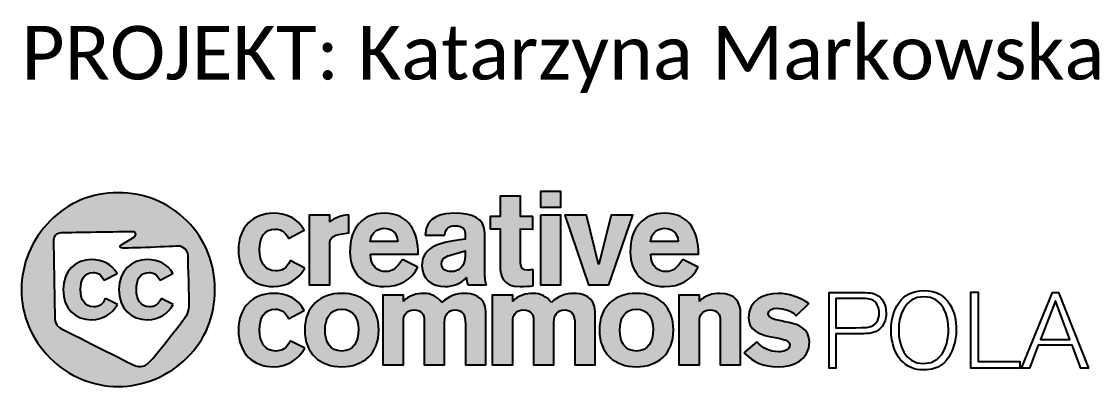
# Model space of a CAD drawing. Header units: centimetres. Extents: x -32.6 to 17.4, y -6.9 to 30.3.
# Drawn here: x -32.26 to -17.21, y -6.57 to -1.47 of the extents above; entities that cross this region are included whole.
import ezdxf

# ---------------------------------------------------------------- set-up
doc = ezdxf.new("R2010")
doc.units = ezdxf.units.CM
doc.header["$MEASUREMENT"] = 0
doc.layers.add('LAYER_1', color=7, linetype='Continuous')

msp = doc.modelspace()

# ---------------------------------------------------------------- hatches: boundary and pattern name
at = {"linetype": 'Continuous'}
h = msp.add_hatch(color=256, dxfattribs=at)
edge = h.paths.add_edge_path(flags=0)
edge.add_line((-30.324, -5.088), (-30.144, -4.993))
edge.add_spline(control_points=[(-30.144, -4.993), (-30.221, -4.853), (-30.351, -4.798), (-30.503, -4.798)], knot_values=[0, 0, 0, 0, 1, 1, 1, 1], degree=3, periodic=0)
edge.add_spline(control_points=[(-30.503, -4.798), (-30.724, -4.798), (-30.9, -4.954), (-30.9, -5.218)], knot_values=[0, 0, 0, 0, 1, 1, 1, 1], degree=3, periodic=0)
edge.add_spline(control_points=[(-30.9, -5.218), (-30.9, -5.487), (-30.734, -5.639), (-30.496, -5.639)], knot_values=[0, 0, 0, 0, 1, 1, 1, 1], degree=3, periodic=0)
edge.add_spline(control_points=[(-30.496, -5.639), (-30.342, -5.639), (-30.212, -5.555), (-30.14, -5.427)], knot_values=[0, 0, 0, 0, 1, 1, 1, 1], degree=3, periodic=0)
edge.add_line((-30.14, -5.427), (-30.308, -5.342))
edge.add_spline(control_points=[(-30.308, -5.342), (-30.346, -5.432), (-30.402, -5.459), (-30.474, -5.459)], knot_values=[0, 0, 0, 0, 1, 1, 1, 1], degree=3, periodic=0)
edge.add_spline(control_points=[(-30.474, -5.459), (-30.599, -5.459), (-30.656, -5.355), (-30.656, -5.218)], knot_values=[0, 0, 0, 0, 1, 1, 1, 1], degree=3, periodic=0)
edge.add_spline(control_points=[(-30.656, -5.218), (-30.656, -5.081), (-30.608, -4.978), (-30.474, -4.978)], knot_values=[0, 0, 0, 0, 1, 1, 1, 1], degree=3, periodic=0)
edge.add_spline(control_points=[(-30.474, -4.978), (-30.439, -4.978), (-30.366, -4.998), (-30.324, -5.088)], knot_values=[0, 0, 0, 0, 1, 1, 1, 1], degree=3, periodic=0)
edge = h.paths.add_edge_path(flags=0)
edge.add_line((-31.107, -5.088), (-30.926, -4.993))
edge.add_spline(control_points=[(-30.926, -4.993), (-31.003, -4.853), (-31.134, -4.798), (-31.285, -4.798)], knot_values=[0, 0, 0, 0, 1, 1, 1, 1], degree=3, periodic=0)
edge.add_spline(control_points=[(-31.285, -4.798), (-31.506, -4.798), (-31.682, -4.954), (-31.682, -5.218)], knot_values=[0, 0, 0, 0, 1, 1, 1, 1], degree=3, periodic=0)
edge.add_spline(control_points=[(-31.682, -5.218), (-31.682, -5.487), (-31.516, -5.639), (-31.278, -5.639)], knot_values=[0, 0, 0, 0, 1, 1, 1, 1], degree=3, periodic=0)
edge.add_spline(control_points=[(-31.278, -5.639), (-31.125, -5.639), (-30.994, -5.555), (-30.922, -5.427)], knot_values=[0, 0, 0, 0, 1, 1, 1, 1], degree=3, periodic=0)
edge.add_line((-30.922, -5.427), (-31.09, -5.342))
edge.add_spline(control_points=[(-31.09, -5.342), (-31.128, -5.432), (-31.185, -5.459), (-31.257, -5.459)], knot_values=[0, 0, 0, 0, 1, 1, 1, 1], degree=3, periodic=0)
edge.add_spline(control_points=[(-31.257, -5.459), (-31.381, -5.459), (-31.438, -5.355), (-31.438, -5.218)], knot_values=[0, 0, 0, 0, 1, 1, 1, 1], degree=3, periodic=0)
edge.add_spline(control_points=[(-31.438, -5.218), (-31.438, -5.081), (-31.391, -4.978), (-31.257, -4.978)], knot_values=[0, 0, 0, 0, 1, 1, 1, 1], degree=3, periodic=0)
edge.add_spline(control_points=[(-31.257, -4.978), (-31.221, -4.978), (-31.149, -4.998), (-31.107, -5.088)], knot_values=[0, 0, 0, 0, 1, 1, 1, 1], degree=3, periodic=0)
edge = h.paths.add_edge_path(flags=16)
edge.add_line((-30.873, -4.596), (-30.681, -4.479))
edge.add_spline(control_points=[(-30.681, -4.479), (-30.68, -4.479), (-30.627, -4.408), (-30.719, -4.409)], knot_values=[0, 0, 0, 0, 1, 1, 1, 1], degree=3, periodic=0)
edge.add_spline(control_points=[(-30.719, -4.409), (-31.01, -4.413), (-31.625, -4.421), (-31.711, -4.425)], knot_values=[0, 0, 0, 0, 1, 1, 1, 1], degree=3, periodic=0)
edge.add_spline(control_points=[(-31.711, -4.425), (-31.824, -4.429), (-31.815, -4.536), (-31.815, -4.536)], knot_values=[0, 0, 0, 0, 1, 1, 1, 1], degree=3, periodic=0)
edge.add_line((-31.815, -4.536), (-31.8, -5.617))
edge.add_spline(control_points=[(-31.8, -5.617), (-31.8, -5.617), (-31.796, -5.717), (-31.73, -5.754)], knot_values=[0, 0, 0, 0, 1, 1, 1, 1], degree=3, periodic=0)
edge.add_spline(control_points=[(-31.73, -5.754), (-31.64, -5.799), (-30.69, -6.276), (-30.69, -6.276)], knot_values=[0, 0, 0, 0, 1, 1, 1, 1], degree=3, periodic=0)
edge.add_spline(control_points=[(-30.69, -6.276), (-30.69, -6.276), (-30.581, -6.327), (-30.505, -6.26)], knot_values=[0, 0, 0, 0, 1, 1, 1, 1], degree=3, periodic=0)
edge.add_spline(control_points=[(-30.505, -6.26), (-30.425, -6.204), (-29.987, -5.628), (-29.987, -5.628)], knot_values=[0, 0, 0, 0, 1, 1, 1, 1], degree=3, periodic=0)
edge.add_spline(control_points=[(-29.987, -5.628), (-29.987, -5.628), (-29.922, -5.56), (-29.918, -5.453)], knot_values=[0, 0, 0, 0, 1, 1, 1, 1], degree=3, periodic=0)
edge.add_spline(control_points=[(-29.918, -5.453), (-29.913, -5.303), (-29.931, -4.882), (-29.933, -4.735)], knot_values=[0, 0, 0, 0, 1, 1, 1, 1], degree=3, periodic=0)
edge.add_spline(control_points=[(-29.933, -4.735), (-29.936, -4.653), (-30.024, -4.609), (-30.057, -4.61)], knot_values=[0, 0, 0, 0, 1, 1, 1, 1], degree=3, periodic=0)
edge.add_spline(control_points=[(-30.057, -4.61), (-30.243, -4.619), (-30.857, -4.645), (-30.875, -4.634)], knot_values=[0, 0, 0, 0, 1, 1, 1, 1], degree=3, periodic=0)
edge.add_spline(control_points=[(-30.875, -4.634), (-30.896, -4.621), (-30.873, -4.596), (-30.873, -4.596)], knot_values=[0, 0, 0, 0, 1, 1, 1, 1], degree=3, periodic=0)
edge = h.paths.add_edge_path()
edge.add_spline(control_points=[(-29.947, -4.26), (-30.207, -4), (-30.541, -3.862), (-30.912, -3.862)], knot_values=[0, 0, 0, 0, 1, 1, 1, 1], degree=3, periodic=0)
edge.add_spline(control_points=[(-30.912, -3.862), (-31.284, -3.862), (-31.611, -4), (-31.864, -4.256)], knot_values=[0, 0, 0, 0, 1, 1, 1, 1], degree=3, periodic=0)
edge.add_spline(control_points=[(-31.864, -4.256), (-32.124, -4.52), (-32.265, -4.862), (-32.265, -5.218)], knot_values=[0, 0, 0, 0, 1, 1, 1, 1], degree=3, periodic=0)
edge.add_spline(control_points=[(-32.265, -5.218), (-32.265, -5.578), (-32.127, -5.913), (-31.867, -6.173)], knot_values=[0, 0, 0, 0, 1, 1, 1, 1], degree=3, periodic=0)
edge.add_spline(control_points=[(-31.867, -6.173), (-31.607, -6.433), (-31.269, -6.574), (-30.912, -6.574)], knot_values=[0, 0, 0, 0, 1, 1, 1, 1], degree=3, periodic=0)
edge.add_spline(control_points=[(-30.912, -6.574), (-30.556, -6.574), (-30.21, -6.433), (-29.943, -6.169)], knot_values=[0, 0, 0, 0, 1, 1, 1, 1], degree=3, periodic=0)
edge.add_spline(control_points=[(-29.943, -6.169), (-29.69, -5.921), (-29.556, -5.59), (-29.556, -5.218)], knot_values=[0, 0, 0, 0, 1, 1, 1, 1], degree=3, periodic=0)
edge.add_spline(control_points=[(-29.556, -5.218), (-29.556, -4.85), (-29.69, -4.516), (-29.947, -4.26)], knot_values=[0, 0, 0, 0, 1, 1, 1, 1], degree=3, periodic=0)
h = msp.add_hatch(color=256, dxfattribs=at)
h.paths.add_polyline_path([(-24.327, -5.15), (-24.04, -5.15), (-23.706, -4.175), (-24.01, -4.175), (-24.179, -4.864), (-24.183, -4.864), (-24.351, -4.175), (-24.657, -4.175)])
h.paths.add_polyline_path([(-24.712, -4.065), (-24.712, -3.845), (-24.998, -3.845), (-24.998, -4.065)])
h.paths.add_polyline_path([(-24.998, -4.175), (-24.998, -5.15), (-24.712, -5.15), (-24.712, -4.175)])
edge = h.paths.add_edge_path(flags=16)
edge.add_line((-23.069, -4.546), (-23.457, -4.546))
edge.add_spline(control_points=[(-23.457, -4.546), (-23.445, -4.417), (-23.346, -4.359), (-23.263, -4.359)], knot_values=[0, 0, 0, 0, 1, 1, 1, 1], degree=3, periodic=0)
edge.add_spline(control_points=[(-23.263, -4.359), (-23.181, -4.359), (-23.078, -4.402), (-23.069, -4.546)], knot_values=[0, 0, 0, 0, 1, 1, 1, 1], degree=3, periodic=0)
edge = h.paths.add_edge_path()
edge.add_line((-23.454, -4.721), (-22.783, -4.721))
edge.add_line((-22.783, -4.721), (-22.783, -4.721))
edge.add_spline(control_points=[(-22.783, -4.721), (-22.785, -4.421), (-22.906, -4.15), (-23.261, -4.15)], knot_values=[0, 0, 0, 0, 1, 1, 1, 1], degree=3, periodic=0)
edge.add_spline(control_points=[(-23.261, -4.15), (-23.558, -4.15), (-23.74, -4.348), (-23.74, -4.692)], knot_values=[0, 0, 0, 0, 1, 1, 1, 1], degree=3, periodic=0)
edge.add_spline(control_points=[(-23.74, -4.692), (-23.74, -4.967), (-23.563, -5.176), (-23.261, -5.176)], knot_values=[0, 0, 0, 0, 1, 1, 1, 1], degree=3, periodic=0)
edge.add_spline(control_points=[(-23.261, -5.176), (-23.043, -5.176), (-22.887, -5.09), (-22.788, -4.906)], knot_values=[0, 0, 0, 0, 1, 1, 1, 1], degree=3, periodic=0)
edge.add_line((-22.788, -4.906), (-23.003, -4.795))
edge.add_spline(control_points=[(-23.003, -4.795), (-23.085, -4.912), (-23.135, -4.967), (-23.241, -4.967)], knot_values=[0, 0, 0, 0, 1, 1, 1, 1], degree=3, periodic=0)
edge.add_spline(control_points=[(-23.241, -4.967), (-23.333, -4.967), (-23.452, -4.908), (-23.454, -4.721)], knot_values=[0, 0, 0, 0, 1, 1, 1, 1], degree=3, periodic=0)
edge = h.paths.add_edge_path()
edge.add_line((-25.276, -4.848), (-25.276, -4.369))
edge.add_line((-25.276, -4.369), (-25.106, -4.37))
edge.add_line((-25.106, -4.37), (-25.106, -4.194))
edge.add_line((-25.106, -4.194), (-25.276, -4.194))
edge.add_line((-25.276, -4.194), (-25.276, -3.911))
edge.add_line((-25.276, -3.911), (-25.562, -3.911))
edge.add_line((-25.562, -3.911), (-25.562, -4.194))
edge.add_line((-25.562, -4.194), (-25.701, -4.194))
edge.add_line((-25.701, -4.194), (-25.701, -4.369))
edge.add_line((-25.701, -4.369), (-25.562, -4.369))
edge.add_line((-25.562, -4.369), (-25.562, -4.883))
edge.add_spline(control_points=[(-25.562, -4.883), (-25.562, -5.024), (-25.527, -5.176), (-25.284, -5.176)], knot_values=[0, 0, 0, 0, 1, 1, 1, 1], degree=3, periodic=0)
edge.add_spline(control_points=[(-25.284, -5.176), (-25.221, -5.176), (-25.137, -5.169), (-25.1, -5.165)], knot_values=[0, 0, 0, 0, 1, 1, 1, 1], degree=3, periodic=0)
edge.add_line((-25.1, -5.165), (-25.1, -4.939))
edge.add_spline(control_points=[(-25.1, -4.939), (-25.115, -4.942), (-25.155, -4.945), (-25.186, -4.945)], knot_values=[0, 0, 0, 0, 1, 1, 1, 1], degree=3, periodic=0)
edge.add_spline(control_points=[(-25.186, -4.945), (-25.238, -4.945), (-25.276, -4.925), (-25.276, -4.848)], knot_values=[0, 0, 0, 0, 1, 1, 1, 1], degree=3, periodic=0)
edge = h.paths.add_edge_path()
edge.add_line((-25.778, -4.947), (-25.778, -4.432))
edge.add_spline(control_points=[(-25.778, -4.432), (-25.78, -4.212), (-25.947, -4.15), (-26.212, -4.15)], knot_values=[0, 0, 0, 0, 1, 1, 1, 1], degree=3, periodic=0)
edge.add_spline(control_points=[(-26.212, -4.15), (-26.344, -4.15), (-26.605, -4.175), (-26.614, -4.456)], knot_values=[0, 0, 0, 0, 1, 1, 1, 1], degree=3, periodic=0)
edge.add_line((-26.614, -4.456), (-26.339, -4.456))
edge.add_spline(control_points=[(-26.339, -4.456), (-26.324, -4.359), (-26.28, -4.325), (-26.188, -4.325)], knot_values=[0, 0, 0, 0, 1, 1, 1, 1], degree=3, periodic=0)
edge.add_spline(control_points=[(-26.188, -4.325), (-26.112, -4.325), (-26.053, -4.357), (-26.053, -4.43)], knot_values=[0, 0, 0, 0, 1, 1, 1, 1], degree=3, periodic=0)
edge.add_line((-26.053, -4.43), (-26.053, -4.511))
edge.add_line((-26.053, -4.511), (-26.157, -4.525))
edge.add_spline(control_points=[(-26.157, -4.525), (-26.469, -4.569), (-26.658, -4.652), (-26.658, -4.887)], knot_values=[0, 0, 0, 0, 1, 1, 1, 1], degree=3, periodic=0)
edge.add_spline(control_points=[(-26.658, -4.887), (-26.658, -5.073), (-26.519, -5.176), (-26.332, -5.176)], knot_values=[0, 0, 0, 0, 1, 1, 1, 1], degree=3, periodic=0)
edge.add_spline(control_points=[(-26.332, -5.176), (-26.229, -5.176), (-26.086, -5.126), (-26.038, -5.049)], knot_values=[0, 0, 0, 0, 1, 1, 1, 1], degree=3, periodic=0)
edge.add_line((-26.038, -5.049), (-26.035, -5.049))
edge.add_spline(control_points=[(-26.035, -5.049), (-26.033, -5.082), (-26.028, -5.117), (-26.016, -5.15)], knot_values=[0, 0, 0, 0, 1, 1, 1, 1], degree=3, periodic=0)
edge.add_line((-26.016, -5.15), (-25.753, -5.15))
edge.add_spline(control_points=[(-25.753, -5.15), (-25.776, -5.09), (-25.778, -5.015), (-25.778, -4.947)], knot_values=[0, 0, 0, 0, 1, 1, 1, 1], degree=3, periodic=0)
edge = h.paths.add_edge_path(flags=16)
edge.add_line((-26.245, -4.731), (-26.053, -4.675))
edge.add_line((-26.053, -4.675), (-26.053, -4.743))
edge.add_line((-26.053, -4.743), (-26.053, -4.743))
edge.add_spline(control_points=[(-26.053, -4.743), (-26.053, -4.892), (-26.137, -4.967), (-26.249, -4.967)], knot_values=[0, 0, 0, 0, 1, 1, 1, 1], degree=3, periodic=0)
edge.add_spline(control_points=[(-26.249, -4.967), (-26.319, -4.967), (-26.383, -4.934), (-26.383, -4.857)], knot_values=[0, 0, 0, 0, 1, 1, 1, 1], degree=3, periodic=0)
edge.add_spline(control_points=[(-26.383, -4.857), (-26.383, -4.778), (-26.317, -4.75), (-26.245, -4.731)], knot_values=[0, 0, 0, 0, 1, 1, 1, 1], degree=3, periodic=0)
edge = h.paths.add_edge_path(flags=16)
edge.add_line((-26.995, -4.546), (-27.383, -4.546))
edge.add_spline(control_points=[(-27.383, -4.546), (-27.37, -4.417), (-27.272, -4.359), (-27.189, -4.359)], knot_values=[0, 0, 0, 0, 1, 1, 1, 1], degree=3, periodic=0)
edge.add_spline(control_points=[(-27.189, -4.359), (-27.107, -4.359), (-27.004, -4.402), (-26.995, -4.546)], knot_values=[0, 0, 0, 0, 1, 1, 1, 1], degree=3, periodic=0)
edge = h.paths.add_edge_path()
edge.add_line((-27.38, -4.721), (-26.709, -4.721))
edge.add_line((-26.709, -4.721), (-26.709, -4.721))
edge.add_spline(control_points=[(-26.709, -4.721), (-26.711, -4.421), (-26.832, -4.15), (-27.187, -4.15)], knot_values=[0, 0, 0, 0, 1, 1, 1, 1], degree=3, periodic=0)
edge.add_spline(control_points=[(-27.187, -4.15), (-27.484, -4.15), (-27.666, -4.348), (-27.666, -4.692)], knot_values=[0, 0, 0, 0, 1, 1, 1, 1], degree=3, periodic=0)
edge.add_spline(control_points=[(-27.666, -4.692), (-27.666, -4.967), (-27.49, -5.176), (-27.187, -5.176)], knot_values=[0, 0, 0, 0, 1, 1, 1, 1], degree=3, periodic=0)
edge.add_spline(control_points=[(-27.187, -5.176), (-26.969, -5.176), (-26.813, -5.09), (-26.714, -4.906)], knot_values=[0, 0, 0, 0, 1, 1, 1, 1], degree=3, periodic=0)
edge.add_line((-26.714, -4.906), (-26.929, -4.795))
edge.add_spline(control_points=[(-26.929, -4.795), (-27.011, -4.912), (-27.061, -4.967), (-27.167, -4.967)], knot_values=[0, 0, 0, 0, 1, 1, 1, 1], degree=3, periodic=0)
edge.add_spline(control_points=[(-27.167, -4.967), (-27.259, -4.967), (-27.378, -4.908), (-27.38, -4.721)], knot_values=[0, 0, 0, 0, 1, 1, 1, 1], degree=3, periodic=0)
edge = h.paths.add_edge_path()
edge.add_line((-27.949, -4.274), (-27.949, -4.175))
edge.add_line((-27.949, -4.175), (-28.235, -4.175))
edge.add_line((-28.235, -4.175), (-28.235, -5.15))
edge.add_line((-28.235, -5.15), (-27.949, -5.15))
edge.add_line((-27.949, -5.15), (-27.949, -4.586))
edge.add_spline(control_points=[(-27.949, -4.586), (-27.949, -4.478), (-27.881, -4.448), (-27.711, -4.428)], knot_values=[0, 0, 0, 0, 1, 1, 1, 1], degree=3, periodic=0)
edge.add_line((-27.711, -4.428), (-27.68, -4.425))
edge.add_line((-27.68, -4.425), (-27.682, -4.172))
edge.add_spline(control_points=[(-27.682, -4.172), (-27.783, -4.179), (-27.887, -4.215), (-27.949, -4.274)], knot_values=[0, 0, 0, 0, 1, 1, 1, 1], degree=3, periodic=0)
edge = h.paths.add_edge_path()
edge.add_line((-28.525, -4.504), (-28.305, -4.388))
edge.add_spline(control_points=[(-28.305, -4.388), (-28.398, -4.217), (-28.558, -4.15), (-28.743, -4.15)], knot_values=[0, 0, 0, 0, 1, 1, 1, 1], degree=3, periodic=0)
edge.add_spline(control_points=[(-28.743, -4.15), (-29.012, -4.15), (-29.227, -4.34), (-29.227, -4.663)], knot_values=[0, 0, 0, 0, 1, 1, 1, 1], degree=3, periodic=0)
edge.add_spline(control_points=[(-29.227, -4.663), (-29.227, -4.991), (-29.025, -5.176), (-28.734, -5.176)], knot_values=[0, 0, 0, 0, 1, 1, 1, 1], degree=3, periodic=0)
edge.add_spline(control_points=[(-28.734, -5.176), (-28.547, -5.176), (-28.388, -5.073), (-28.299, -4.917)], knot_values=[0, 0, 0, 0, 1, 1, 1, 1], degree=3, periodic=0)
edge.add_line((-28.299, -4.917), (-28.505, -4.813))
edge.add_spline(control_points=[(-28.505, -4.813), (-28.55, -4.923), (-28.62, -4.956), (-28.708, -4.956)], knot_values=[0, 0, 0, 0, 1, 1, 1, 1], degree=3, periodic=0)
edge.add_spline(control_points=[(-28.708, -4.956), (-28.86, -4.956), (-28.93, -4.829), (-28.93, -4.663)], knot_values=[0, 0, 0, 0, 1, 1, 1, 1], degree=3, periodic=0)
edge.add_spline(control_points=[(-28.93, -4.663), (-28.93, -4.496), (-28.871, -4.37), (-28.708, -4.37)], knot_values=[0, 0, 0, 0, 1, 1, 1, 1], degree=3, periodic=0)
edge.add_spline(control_points=[(-28.708, -4.37), (-28.664, -4.37), (-28.576, -4.393), (-28.525, -4.504)], knot_values=[0, 0, 0, 0, 1, 1, 1, 1], degree=3, periodic=0)
edge = h.paths.add_edge_path()
edge.add_line((-21.417, -5.585), (-21.241, -5.412))
edge.add_spline(control_points=[(-21.241, -5.412), (-21.373, -5.324), (-21.521, -5.271), (-21.671, -5.271)], knot_values=[0, 0, 0, 0, 1, 1, 1, 1], degree=3, periodic=0)
edge.add_spline(control_points=[(-21.671, -5.271), (-21.869, -5.271), (-22.084, -5.367), (-22.084, -5.612)], knot_values=[0, 0, 0, 0, 1, 1, 1, 1], degree=3, periodic=0)
edge.add_spline(control_points=[(-22.084, -5.612), (-22.084, -5.959), (-21.507, -5.837), (-21.507, -5.989)], knot_values=[0, 0, 0, 0, 1, 1, 1, 1], degree=3, periodic=0)
edge.add_spline(control_points=[(-21.507, -5.989), (-21.507, -6.078), (-21.614, -6.089), (-21.662, -6.089)], knot_values=[0, 0, 0, 0, 1, 1, 1, 1], degree=3, periodic=0)
edge.add_spline(control_points=[(-21.662, -6.089), (-21.792, -6.089), (-21.882, -6.036), (-21.97, -5.951)], knot_values=[0, 0, 0, 0, 1, 1, 1, 1], degree=3, periodic=0)
edge.add_line((-21.97, -5.951), (-22.148, -6.105))
edge.add_spline(control_points=[(-22.148, -6.105), (-22.005, -6.237), (-21.884, -6.298), (-21.671, -6.298)], knot_values=[0, 0, 0, 0, 1, 1, 1, 1], degree=3, periodic=0)
edge.add_spline(control_points=[(-21.671, -6.298), (-21.459, -6.298), (-21.232, -6.206), (-21.232, -5.949)], knot_values=[0, 0, 0, 0, 1, 1, 1, 1], degree=3, periodic=0)
edge.add_spline(control_points=[(-21.232, -5.949), (-21.232, -5.585), (-21.809, -5.722), (-21.809, -5.555)], knot_values=[0, 0, 0, 0, 1, 1, 1, 1], degree=3, periodic=0)
edge.add_spline(control_points=[(-21.809, -5.555), (-21.809, -5.506), (-21.758, -5.48), (-21.686, -5.48)], knot_values=[0, 0, 0, 0, 1, 1, 1, 1], degree=3, periodic=0)
edge.add_spline(control_points=[(-21.686, -5.48), (-21.596, -5.48), (-21.474, -5.517), (-21.417, -5.585)], knot_values=[0, 0, 0, 0, 1, 1, 1, 1], degree=3, periodic=0)
edge = h.paths.add_edge_path()
edge.add_line((-22.773, -5.383), (-22.773, -5.297))
edge.add_line((-22.773, -5.297), (-23.059, -5.297))
edge.add_line((-23.059, -5.297), (-23.059, -6.272))
edge.add_line((-23.059, -6.272), (-22.773, -6.272))
edge.add_line((-22.773, -6.272), (-22.773, -5.665))
edge.add_spline(control_points=[(-22.773, -5.665), (-22.773, -5.577), (-22.736, -5.502), (-22.62, -5.502)], knot_values=[0, 0, 0, 0, 1, 1, 1, 1], degree=3, periodic=0)
edge.add_spline(control_points=[(-22.62, -5.502), (-22.51, -5.502), (-22.481, -5.566), (-22.481, -5.661)], knot_values=[0, 0, 0, 0, 1, 1, 1, 1], degree=3, periodic=0)
edge.add_line((-22.481, -5.661), (-22.481, -6.272))
edge.add_line((-22.481, -6.272), (-22.195, -6.272))
edge.add_line((-22.195, -6.272), (-22.195, -5.552))
edge.add_spline(control_points=[(-22.195, -5.552), (-22.195, -5.405), (-22.259, -5.271), (-22.49, -5.271)], knot_values=[0, 0, 0, 0, 1, 1, 1, 1], degree=3, periodic=0)
edge.add_spline(control_points=[(-22.49, -5.271), (-22.578, -5.271), (-22.699, -5.297), (-22.773, -5.383)], knot_values=[0, 0, 0, 0, 1, 1, 1, 1], degree=3, periodic=0)
edge = h.paths.add_edge_path()
edge.add_spline(control_points=[(-23.136, -5.784), (-23.136, -5.456), (-23.35, -5.271), (-23.654, -5.271)], knot_values=[0, 0, 0, 0, 1, 1, 1, 1], degree=3, periodic=0)
edge.add_spline(control_points=[(-23.654, -5.271), (-23.959, -5.271), (-24.173, -5.456), (-24.173, -5.784)], knot_values=[0, 0, 0, 0, 1, 1, 1, 1], degree=3, periodic=0)
edge.add_spline(control_points=[(-24.173, -5.784), (-24.173, -6.112), (-23.959, -6.298), (-23.654, -6.298)], knot_values=[0, 0, 0, 0, 1, 1, 1, 1], degree=3, periodic=0)
edge.add_spline(control_points=[(-23.654, -6.298), (-23.35, -6.298), (-23.136, -6.112), (-23.136, -5.784)], knot_values=[0, 0, 0, 0, 1, 1, 1, 1], degree=3, periodic=0)
edge = h.paths.add_edge_path()
edge.add_line((-25.386, -5.383), (-25.386, -5.297))
edge.add_line((-25.386, -5.297), (-25.672, -5.297))
edge.add_line((-25.672, -5.297), (-25.672, -6.272))
edge.add_line((-25.672, -6.272), (-25.672, -6.272))
edge.add_line((-25.672, -6.272), (-25.386, -6.272))
edge.add_line((-25.386, -6.272), (-25.386, -5.665))
edge.add_spline(control_points=[(-25.386, -5.665), (-25.386, -5.577), (-25.349, -5.502), (-25.234, -5.502)], knot_values=[0, 0, 0, 0, 1, 1, 1, 1], degree=3, periodic=0)
edge.add_spline(control_points=[(-25.234, -5.502), (-25.124, -5.502), (-25.094, -5.566), (-25.094, -5.661)], knot_values=[0, 0, 0, 0, 1, 1, 1, 1], degree=3, periodic=0)
edge.add_line((-25.094, -5.661), (-25.094, -6.272))
edge.add_line((-25.094, -6.272), (-24.809, -6.272))
edge.add_line((-24.809, -6.272), (-24.809, -5.673))
edge.add_spline(control_points=[(-24.809, -5.673), (-24.809, -5.574), (-24.759, -5.502), (-24.664, -5.502)], knot_values=[0, 0, 0, 0, 1, 1, 1, 1], degree=3, periodic=0)
edge.add_spline(control_points=[(-24.664, -5.502), (-24.556, -5.502), (-24.517, -5.565), (-24.517, -5.702)], knot_values=[0, 0, 0, 0, 1, 1, 1, 1], degree=3, periodic=0)
edge.add_line((-24.517, -5.702), (-24.517, -6.272))
edge.add_line((-24.517, -6.272), (-24.231, -6.272))
edge.add_line((-24.231, -6.272), (-24.231, -5.528))
edge.add_spline(control_points=[(-24.231, -5.528), (-24.231, -5.304), (-24.437, -5.271), (-24.532, -5.271)], knot_values=[0, 0, 0, 0, 1, 1, 1, 1], degree=3, periodic=0)
edge.add_spline(control_points=[(-24.532, -5.271), (-24.646, -5.271), (-24.752, -5.306), (-24.845, -5.401)], knot_values=[0, 0, 0, 0, 1, 1, 1, 1], degree=3, periodic=0)
edge.add_spline(control_points=[(-24.845, -5.401), (-24.909, -5.315), (-24.992, -5.271), (-25.103, -5.271)], knot_values=[0, 0, 0, 0, 1, 1, 1, 1], degree=3, periodic=0)
edge.add_spline(control_points=[(-25.103, -5.271), (-25.192, -5.271), (-25.313, -5.297), (-25.386, -5.383)], knot_values=[0, 0, 0, 0, 1, 1, 1, 1], degree=3, periodic=0)
edge = h.paths.add_edge_path(flags=16)
edge.add_spline(control_points=[(-23.887, -5.784), (-23.887, -5.618), (-23.817, -5.491), (-23.654, -5.491)], knot_values=[0, 0, 0, 0, 1, 1, 1, 1], degree=3, periodic=0)
edge.add_spline(control_points=[(-23.654, -5.491), (-23.491, -5.491), (-23.421, -5.618), (-23.421, -5.774)], knot_values=[0, 0, 0, 0, 1, 1, 1, 1], degree=3, periodic=0)
edge.add_spline(control_points=[(-23.421, -5.774), (-23.421, -5.951), (-23.491, -6.078), (-23.654, -6.078)], knot_values=[0, 0, 0, 0, 1, 1, 1, 1], degree=3, periodic=0)
edge.add_spline(control_points=[(-23.654, -6.078), (-23.817, -6.078), (-23.887, -5.951), (-23.887, -5.784)], knot_values=[0, 0, 0, 0, 1, 1, 1, 1], degree=3, periodic=0)
edge = h.paths.add_edge_path()
edge.add_line((-26.918, -5.383), (-26.918, -5.297))
edge.add_line((-26.918, -5.297), (-27.204, -5.297))
edge.add_line((-27.204, -5.297), (-27.204, -6.272))
edge.add_line((-27.204, -6.272), (-27.204, -6.272))
edge.add_line((-27.204, -6.272), (-26.918, -6.272))
edge.add_line((-26.918, -6.272), (-26.918, -5.665))
edge.add_spline(control_points=[(-26.918, -5.665), (-26.918, -5.577), (-26.881, -5.502), (-26.766, -5.502)], knot_values=[0, 0, 0, 0, 1, 1, 1, 1], degree=3, periodic=0)
edge.add_spline(control_points=[(-26.766, -5.502), (-26.655, -5.502), (-26.626, -5.566), (-26.626, -5.661)], knot_values=[0, 0, 0, 0, 1, 1, 1, 1], degree=3, periodic=0)
edge.add_line((-26.626, -5.661), (-26.626, -6.272))
edge.add_line((-26.626, -6.272), (-26.34, -6.272))
edge.add_line((-26.34, -6.272), (-26.34, -5.673))
edge.add_spline(control_points=[(-26.34, -5.673), (-26.34, -5.574), (-26.291, -5.502), (-26.196, -5.502)], knot_values=[0, 0, 0, 0, 1, 1, 1, 1], degree=3, periodic=0)
edge.add_spline(control_points=[(-26.196, -5.502), (-26.088, -5.502), (-26.049, -5.565), (-26.049, -5.702)], knot_values=[0, 0, 0, 0, 1, 1, 1, 1], degree=3, periodic=0)
edge.add_line((-26.049, -5.702), (-26.049, -6.272))
edge.add_line((-26.049, -6.272), (-25.763, -6.272))
edge.add_line((-25.763, -6.272), (-25.763, -5.528))
edge.add_spline(control_points=[(-25.763, -5.528), (-25.763, -5.304), (-25.969, -5.271), (-26.064, -5.271)], knot_values=[0, 0, 0, 0, 1, 1, 1, 1], degree=3, periodic=0)
edge.add_spline(control_points=[(-26.064, -5.271), (-26.178, -5.271), (-26.284, -5.306), (-26.377, -5.401)], knot_values=[0, 0, 0, 0, 1, 1, 1, 1], degree=3, periodic=0)
edge.add_spline(control_points=[(-26.377, -5.401), (-26.441, -5.315), (-26.524, -5.271), (-26.636, -5.271)], knot_values=[0, 0, 0, 0, 1, 1, 1, 1], degree=3, periodic=0)
edge.add_spline(control_points=[(-26.636, -5.271), (-26.724, -5.271), (-26.845, -5.297), (-26.918, -5.383)], knot_values=[0, 0, 0, 0, 1, 1, 1, 1], degree=3, periodic=0)
edge = h.paths.add_edge_path()
edge.add_spline(control_points=[(-27.262, -5.784), (-27.262, -5.456), (-27.477, -5.271), (-27.781, -5.271)], knot_values=[0, 0, 0, 0, 1, 1, 1, 1], degree=3, periodic=0)
edge.add_spline(control_points=[(-27.781, -5.271), (-28.085, -5.271), (-28.299, -5.456), (-28.299, -5.784)], knot_values=[0, 0, 0, 0, 1, 1, 1, 1], degree=3, periodic=0)
edge.add_spline(control_points=[(-28.299, -5.784), (-28.299, -6.112), (-28.085, -6.298), (-27.781, -6.298)], knot_values=[0, 0, 0, 0, 1, 1, 1, 1], degree=3, periodic=0)
edge.add_spline(control_points=[(-27.781, -6.298), (-27.477, -6.298), (-27.262, -6.112), (-27.262, -5.784)], knot_values=[0, 0, 0, 0, 1, 1, 1, 1], degree=3, periodic=0)
edge = h.paths.add_edge_path()
edge.add_line((-28.525, -5.625), (-28.305, -5.509))
edge.add_spline(control_points=[(-28.305, -5.509), (-28.398, -5.339), (-28.558, -5.271), (-28.743, -5.271)], knot_values=[0, 0, 0, 0, 1, 1, 1, 1], degree=3, periodic=0)
edge.add_spline(control_points=[(-28.743, -5.271), (-29.012, -5.271), (-29.227, -5.462), (-29.227, -5.784)], knot_values=[0, 0, 0, 0, 1, 1, 1, 1], degree=3, periodic=0)
edge.add_spline(control_points=[(-29.227, -5.784), (-29.227, -6.112), (-29.025, -6.298), (-28.734, -6.298)], knot_values=[0, 0, 0, 0, 1, 1, 1, 1], degree=3, periodic=0)
edge.add_spline(control_points=[(-28.734, -6.298), (-28.547, -6.298), (-28.388, -6.195), (-28.299, -6.039)], knot_values=[0, 0, 0, 0, 1, 1, 1, 1], degree=3, periodic=0)
edge.add_line((-28.299, -6.039), (-28.505, -5.935))
edge.add_spline(control_points=[(-28.505, -5.935), (-28.55, -6.044), (-28.62, -6.078), (-28.708, -6.078)], knot_values=[0, 0, 0, 0, 1, 1, 1, 1], degree=3, periodic=0)
edge.add_spline(control_points=[(-28.708, -6.078), (-28.86, -6.078), (-28.93, -5.951), (-28.93, -5.784)], knot_values=[0, 0, 0, 0, 1, 1, 1, 1], degree=3, periodic=0)
edge.add_spline(control_points=[(-28.93, -5.784), (-28.93, -5.618), (-28.871, -5.491), (-28.708, -5.491)], knot_values=[0, 0, 0, 0, 1, 1, 1, 1], degree=3, periodic=0)
edge.add_spline(control_points=[(-28.708, -5.491), (-28.664, -5.491), (-28.576, -5.515), (-28.525, -5.625)], knot_values=[0, 0, 0, 0, 1, 1, 1, 1], degree=3, periodic=0)
edge = h.paths.add_edge_path(flags=16)
edge.add_spline(control_points=[(-28.014, -5.784), (-28.014, -5.618), (-27.944, -5.491), (-27.781, -5.491)], knot_values=[0, 0, 0, 0, 1, 1, 1, 1], degree=3, periodic=0)
edge.add_spline(control_points=[(-27.781, -5.491), (-27.618, -5.491), (-27.548, -5.618), (-27.548, -5.774)], knot_values=[0, 0, 0, 0, 1, 1, 1, 1], degree=3, periodic=0)
edge.add_spline(control_points=[(-27.548, -5.774), (-27.548, -5.951), (-27.618, -6.078), (-27.781, -6.078)], knot_values=[0, 0, 0, 0, 1, 1, 1, 1], degree=3, periodic=0)
edge.add_spline(control_points=[(-27.781, -6.078), (-27.944, -6.078), (-28.014, -5.951), (-28.014, -5.784)], knot_values=[0, 0, 0, 0, 1, 1, 1, 1], degree=3, periodic=0)

# ---------------------------------------------------------------- linework, layer by layer
at = {"layer": 'LAYER_1', "color": 7}
for points in [[(-30.912, -3.862), (-30.912, -3.862)], [(-25.106, -4.194), (-25.276, -4.194), (-25.276, -3.911), (-25.562, -3.911), (-25.562, -4.194), (-25.701, -4.194), (-25.701, -4.369), (-25.562, -4.369), (-25.562, -4.883)], [(-24.712, -4.065), (-24.712, -3.845), (-24.998, -3.845), (-24.998, -4.065), (-24.712, -4.065), (-24.712, -4.065)], [(-27.949, -4.274), (-27.949, -4.175), (-28.235, -4.175), (-28.235, -5.15), (-28.235, -5.15)], [(-27.711, -4.428), (-27.68, -4.425), (-27.682, -4.172)], [(-25.276, -4.848), (-25.276, -4.369), (-25.106, -4.37), (-25.106, -4.194), (-25.106, -4.194)], [(-24.998, -4.175), (-24.998, -5.15), (-24.712, -5.15), (-24.712, -4.175), (-24.998, -4.175), (-24.998, -4.175)], [(-24.327, -5.15), (-24.04, -5.15), (-23.706, -4.175), (-24.01, -4.175), (-24.179, -4.864), (-24.183, -4.864), (-24.351, -4.175), (-24.657, -4.175), (-24.327, -5.15), (-24.327, -5.15)], [(-30.873, -4.596), (-30.681, -4.479)], [(-30.719, -4.409), (-30.719, -4.409)], [(-28.525, -4.504), (-28.305, -4.388), (-28.305, -4.388)], [(-26.614, -4.456), (-26.339, -4.456)], [(-26.053, -4.43), (-26.053, -4.511), (-26.157, -4.525)], [(-25.778, -4.947), (-25.778, -4.432), (-25.778, -4.432)], [(-31.815, -4.536), (-31.8, -5.617)], [(-28.235, -5.15), (-27.949, -5.15), (-27.949, -4.586)], [(-26.995, -4.546), (-27.383, -4.546), (-27.383, -4.546)], [(-23.069, -4.546), (-23.457, -4.546), (-23.457, -4.546)], [(-28.299, -4.917), (-28.505, -4.813)], [(-27.38, -4.721), (-26.709, -4.721), (-26.709, -4.721), (-26.709, -4.721)], [(-26.714, -4.906), (-26.929, -4.795)], [(-26.245, -4.731), (-26.053, -4.675), (-26.053, -4.743), (-26.053, -4.743), (-26.053, -4.743)], [(-23.454, -4.721), (-22.783, -4.721), (-22.783, -4.721), (-22.783, -4.721)], [(-22.788, -4.906), (-23.003, -4.795)], [(-25.1, -5.165), (-25.1, -4.939)], [(-31.107, -5.088), (-30.926, -4.993), (-30.926, -4.993)], [(-30.324, -5.088), (-30.144, -4.993), (-30.144, -4.993)], [(-26.038, -5.049), (-26.035, -5.049)], [(-29.702, -5.265), (-29.702, -5.265)], [(-26.016, -5.15), (-25.753, -5.15)], [(-20.86, -6.316), (-20.955, -6.316), (-20.955, -5.258), (-20.594, -5.258)], [(-18.286, -6.316), (-18.972, -6.316), (-18.972, -5.256), (-18.87, -5.256), (-18.87, -6.223), (-18.286, -6.223), (-18.286, -6.316), (-18.286, -6.316), (-18.286, -6.316)], [(-17.323, -6.316), (-17.432, -6.316), (-17.554, -5.997), (-18.028, -5.997), (-18.148, -6.316), (-18.26, -6.316), (-17.828, -5.258), (-17.744, -5.258), (-17.323, -6.316), (-17.323, -6.316)], [(-30.922, -5.427), (-31.09, -5.342)], [(-30.14, -5.427), (-30.308, -5.342)], [(-27.781, -5.271), (-27.781, -5.271)], [(-26.918, -5.383), (-26.918, -5.297), (-27.204, -5.297), (-27.204, -6.272), (-27.204, -6.272), (-27.204, -6.272)], [(-25.386, -5.383), (-25.386, -5.297), (-25.672, -5.297), (-25.672, -6.272), (-25.672, -6.272), (-25.672, -6.272)], [(-23.654, -5.271), (-23.654, -5.271)], [(-22.773, -5.383), (-22.773, -5.297), (-23.059, -5.297), (-23.059, -6.272), (-23.059, -6.272)], [(-21.417, -5.585), (-21.241, -5.412), (-21.241, -5.412)], [(-20.604, -5.342), (-20.86, -5.342), (-20.86, -5.751), (-20.86, -5.751), (-20.86, -5.751)], [(-19.629, -5.318), (-19.629, -5.318)], [(-17.584, -5.916), (-17.788, -5.376), (-17.994, -5.916), (-17.584, -5.916), (-17.584, -5.916)], [(-28.525, -5.625), (-28.305, -5.509), (-28.305, -5.509)], [(-27.781, -5.491), (-27.781, -5.491)], [(-26.049, -5.702), (-26.049, -6.272), (-25.763, -6.272), (-25.763, -5.528)], [(-24.517, -5.702), (-24.517, -6.272), (-24.231, -6.272), (-24.231, -5.528)], [(-23.654, -5.491), (-23.654, -5.491)], [(-22.481, -5.661), (-22.481, -6.272), (-22.195, -6.272), (-22.195, -5.552)], [(-27.204, -6.272), (-26.918, -6.272), (-26.918, -5.665)], [(-26.626, -5.661), (-26.626, -6.272), (-26.34, -6.272), (-26.34, -5.673)], [(-25.672, -6.272), (-25.386, -6.272), (-25.386, -5.665)], [(-25.094, -5.661), (-25.094, -6.272), (-24.809, -6.272), (-24.809, -5.673)], [(-23.059, -6.272), (-22.773, -6.272), (-22.773, -5.665)], [(-20.86, -5.751), (-20.634, -5.751), (-20.586, -5.751)], [(-20.625, -5.839), (-20.86, -5.839), (-20.86, -6.316), (-20.86, -6.316)], [(-28.299, -6.039), (-28.505, -5.935)], [(-21.97, -5.951), (-22.148, -6.105)], [(-19.311, -6.205), (-19.311, -6.205)]]:
    msp.add_lwpolyline(points, dxfattribs=at)
for points in [[(-30.912, -3.862), (-31.284, -3.862), (-31.611, -4), (-31.864, -4.256)], [(-29.947, -4.26), (-30.207, -4), (-30.541, -3.862), (-30.912, -3.862)], [(-28.743, -4.15), (-29.012, -4.15), (-29.227, -4.34), (-29.227, -4.663)], [(-28.305, -4.388), (-28.398, -4.217), (-28.558, -4.15), (-28.743, -4.15)], [(-27.682, -4.172), (-27.783, -4.179), (-27.887, -4.215), (-27.949, -4.274)], [(-27.187, -4.15), (-27.484, -4.15), (-27.666, -4.348), (-27.666, -4.692)], [(-26.709, -4.721), (-26.711, -4.421), (-26.832, -4.15), (-27.187, -4.15)], [(-26.212, -4.15), (-26.344, -4.15), (-26.605, -4.175), (-26.614, -4.456)], [(-25.778, -4.432), (-25.78, -4.212), (-25.947, -4.15), (-26.212, -4.15)], [(-23.261, -4.15), (-23.558, -4.15), (-23.74, -4.348), (-23.74, -4.692)], [(-22.783, -4.721), (-22.785, -4.421), (-22.906, -4.15), (-23.261, -4.15)], [(-31.864, -4.256), (-32.124, -4.52), (-32.265, -4.862), (-32.265, -5.218)], [(-29.556, -5.218), (-29.556, -4.85), (-29.69, -4.516), (-29.947, -4.26)], [(-27.383, -4.546), (-27.37, -4.417), (-27.272, -4.359), (-27.189, -4.359)], [(-27.189, -4.359), (-27.107, -4.359), (-27.004, -4.402), (-26.995, -4.546)], [(-26.339, -4.456), (-26.324, -4.359), (-26.28, -4.325), (-26.188, -4.325)], [(-26.188, -4.325), (-26.112, -4.325), (-26.053, -4.357), (-26.053, -4.43)], [(-23.457, -4.546), (-23.445, -4.417), (-23.346, -4.359), (-23.263, -4.359)], [(-23.263, -4.359), (-23.181, -4.359), (-23.078, -4.402), (-23.069, -4.546)], [(-31.711, -4.425), (-31.824, -4.429), (-31.815, -4.536), (-31.815, -4.536)], [(-30.719, -4.409), (-31.01, -4.413), (-31.625, -4.421), (-31.711, -4.425)], [(-30.681, -4.479), (-30.68, -4.479), (-30.627, -4.408), (-30.719, -4.409)], [(-28.93, -4.663), (-28.93, -4.496), (-28.871, -4.37), (-28.708, -4.37)], [(-28.708, -4.37), (-28.664, -4.37), (-28.576, -4.393), (-28.525, -4.504)], [(-27.949, -4.586), (-27.949, -4.478), (-27.881, -4.448), (-27.711, -4.428)], [(-30.875, -4.634), (-30.896, -4.621), (-30.873, -4.596), (-30.873, -4.596)], [(-30.057, -4.61), (-30.243, -4.619), (-30.857, -4.645), (-30.875, -4.634)], [(-29.933, -4.735), (-29.936, -4.653), (-30.024, -4.609), (-30.057, -4.61)], [(-29.227, -4.663), (-29.227, -4.991), (-29.025, -5.176), (-28.734, -5.176)], [(-28.708, -4.956), (-28.86, -4.956), (-28.93, -4.829), (-28.93, -4.663)], [(-26.157, -4.525), (-26.469, -4.569), (-26.658, -4.652), (-26.658, -4.887)], [(-31.285, -4.798), (-31.506, -4.798), (-31.682, -4.954), (-31.682, -5.218)], [(-30.926, -4.993), (-31.003, -4.853), (-31.134, -4.798), (-31.285, -4.798)], [(-30.503, -4.798), (-30.724, -4.798), (-30.9, -4.954), (-30.9, -5.218)], [(-30.144, -4.993), (-30.221, -4.853), (-30.351, -4.798), (-30.503, -4.798)], [(-29.918, -5.453), (-29.913, -5.303), (-29.931, -4.882), (-29.933, -4.735)], [(-28.505, -4.813), (-28.55, -4.923), (-28.62, -4.956), (-28.708, -4.956)], [(-27.666, -4.692), (-27.666, -4.967), (-27.49, -5.176), (-27.187, -5.176)], [(-27.167, -4.967), (-27.259, -4.967), (-27.378, -4.908), (-27.38, -4.721)], [(-26.929, -4.795), (-27.011, -4.912), (-27.061, -4.967), (-27.167, -4.967)], [(-26.383, -4.857), (-26.383, -4.778), (-26.317, -4.75), (-26.245, -4.731)], [(-26.053, -4.743), (-26.053, -4.892), (-26.137, -4.967), (-26.249, -4.967)], [(-23.74, -4.692), (-23.74, -4.967), (-23.563, -5.176), (-23.261, -5.176)], [(-23.241, -4.967), (-23.333, -4.967), (-23.452, -4.908), (-23.454, -4.721)], [(-23.003, -4.795), (-23.085, -4.912), (-23.135, -4.967), (-23.241, -4.967)], [(-28.734, -5.176), (-28.547, -5.176), (-28.388, -5.073), (-28.299, -4.917)], [(-27.187, -5.176), (-26.969, -5.176), (-26.813, -5.09), (-26.714, -4.906)], [(-26.658, -4.887), (-26.658, -5.073), (-26.519, -5.176), (-26.332, -5.176)], [(-26.249, -4.967), (-26.319, -4.967), (-26.383, -4.934), (-26.383, -4.857)], [(-25.753, -5.15), (-25.776, -5.09), (-25.778, -5.015), (-25.778, -4.947)], [(-25.562, -4.883), (-25.562, -5.024), (-25.527, -5.176), (-25.284, -5.176)], [(-25.186, -4.945), (-25.238, -4.945), (-25.276, -4.925), (-25.276, -4.848)], [(-25.1, -4.939), (-25.115, -4.942), (-25.155, -4.945), (-25.186, -4.945)], [(-23.261, -5.176), (-23.043, -5.176), (-22.887, -5.09), (-22.788, -4.906)], [(-31.438, -5.218), (-31.438, -5.081), (-31.391, -4.978), (-31.257, -4.978)], [(-31.257, -4.978), (-31.221, -4.978), (-31.149, -4.998), (-31.107, -5.088)], [(-30.656, -5.218), (-30.656, -5.081), (-30.608, -4.978), (-30.474, -4.978)], [(-30.474, -4.978), (-30.439, -4.978), (-30.366, -4.998), (-30.324, -5.088)], [(-26.332, -5.176), (-26.229, -5.176), (-26.086, -5.126), (-26.038, -5.049)], [(-26.035, -5.049), (-26.033, -5.082), (-26.028, -5.117), (-26.016, -5.15)], [(-32.265, -5.218), (-32.265, -5.578), (-32.127, -5.913), (-31.867, -6.173)], [(-31.682, -5.218), (-31.682, -5.487), (-31.516, -5.639), (-31.278, -5.639)], [(-31.257, -5.459), (-31.381, -5.459), (-31.438, -5.355), (-31.438, -5.218)], [(-30.9, -5.218), (-30.9, -5.487), (-30.734, -5.639), (-30.496, -5.639)], [(-30.474, -5.459), (-30.599, -5.459), (-30.656, -5.355), (-30.656, -5.218)], [(-29.943, -6.169), (-29.69, -5.921), (-29.556, -5.59), (-29.556, -5.218)], [(-25.284, -5.176), (-25.221, -5.176), (-25.137, -5.169), (-25.1, -5.165)], [(-20.594, -5.258), (-20.433, -5.258), (-20.363, -5.258), (-20.3, -5.286)], [(-20.088, -5.785), (-20.088, -5.493), (-19.944, -5.231), (-19.629, -5.231)], [(-19.629, -5.231), (-19.278, -5.231), (-19.175, -5.539), (-19.176, -5.779)], [(-31.09, -5.342), (-31.128, -5.432), (-31.185, -5.459), (-31.257, -5.459)], [(-30.308, -5.342), (-30.346, -5.432), (-30.402, -5.459), (-30.474, -5.459)], [(-28.743, -5.271), (-29.012, -5.271), (-29.227, -5.462), (-29.227, -5.784)], [(-28.305, -5.509), (-28.398, -5.339), (-28.558, -5.271), (-28.743, -5.271)], [(-27.781, -5.271), (-28.085, -5.271), (-28.299, -5.456), (-28.299, -5.784)], [(-27.262, -5.784), (-27.262, -5.456), (-27.477, -5.271), (-27.781, -5.271)], [(-26.636, -5.271), (-26.724, -5.271), (-26.845, -5.297), (-26.918, -5.383)], [(-26.377, -5.401), (-26.441, -5.315), (-26.524, -5.271), (-26.636, -5.271)], [(-26.064, -5.271), (-26.178, -5.271), (-26.284, -5.306), (-26.377, -5.401)], [(-25.763, -5.528), (-25.763, -5.304), (-25.969, -5.271), (-26.064, -5.271)], [(-25.103, -5.271), (-25.192, -5.271), (-25.313, -5.297), (-25.386, -5.383)], [(-24.845, -5.401), (-24.909, -5.315), (-24.992, -5.271), (-25.103, -5.271)], [(-24.532, -5.271), (-24.646, -5.271), (-24.752, -5.306), (-24.845, -5.401)], [(-24.231, -5.528), (-24.231, -5.304), (-24.437, -5.271), (-24.532, -5.271)], [(-23.654, -5.271), (-23.959, -5.271), (-24.173, -5.456), (-24.173, -5.784)], [(-23.136, -5.784), (-23.136, -5.456), (-23.35, -5.271), (-23.654, -5.271)], [(-22.49, -5.271), (-22.578, -5.271), (-22.699, -5.297), (-22.773, -5.383)], [(-22.195, -5.552), (-22.195, -5.405), (-22.259, -5.271), (-22.49, -5.271)], [(-21.671, -5.271), (-21.869, -5.271), (-22.084, -5.367), (-22.084, -5.612)], [(-21.241, -5.412), (-21.373, -5.324), (-21.521, -5.271), (-21.671, -5.271)], [(-20.331, -5.376), (-20.381, -5.343), (-20.415, -5.343), (-20.604, -5.342)], [(-20.255, -5.546), (-20.255, -5.48), (-20.277, -5.414), (-20.331, -5.376)], [(-20.3, -5.286), (-20.217, -5.325), (-20.157, -5.418), (-20.157, -5.547)], [(-19.629, -5.318), (-19.899, -5.318), (-19.982, -5.584), (-19.982, -5.787)], [(-19.284, -5.781), (-19.283, -5.589), (-19.361, -5.318), (-19.629, -5.318)], [(-31.278, -5.639), (-31.125, -5.639), (-30.994, -5.555), (-30.922, -5.427)], [(-30.496, -5.639), (-30.342, -5.639), (-30.212, -5.555), (-30.14, -5.427)], [(-29.987, -5.628), (-29.987, -5.628), (-29.922, -5.56), (-29.918, -5.453)], [(-28.93, -5.784), (-28.93, -5.618), (-28.871, -5.491), (-28.708, -5.491)], [(-28.708, -5.491), (-28.664, -5.491), (-28.576, -5.515), (-28.525, -5.625)], [(-28.014, -5.784), (-28.014, -5.618), (-27.944, -5.491), (-27.781, -5.491)], [(-27.781, -5.491), (-27.618, -5.491), (-27.548, -5.618), (-27.548, -5.774)], [(-26.918, -5.665), (-26.918, -5.577), (-26.881, -5.502), (-26.766, -5.502)], [(-26.766, -5.502), (-26.655, -5.502), (-26.626, -5.566), (-26.626, -5.661)], [(-26.34, -5.673), (-26.34, -5.574), (-26.291, -5.502), (-26.196, -5.502)], [(-26.196, -5.502), (-26.088, -5.502), (-26.049, -5.565), (-26.049, -5.702)], [(-25.386, -5.665), (-25.386, -5.577), (-25.349, -5.502), (-25.234, -5.502)], [(-25.234, -5.502), (-25.124, -5.502), (-25.094, -5.566), (-25.094, -5.661)], [(-24.809, -5.673), (-24.809, -5.574), (-24.759, -5.502), (-24.664, -5.502)], [(-24.664, -5.502), (-24.556, -5.502), (-24.517, -5.565), (-24.517, -5.702)], [(-23.887, -5.784), (-23.887, -5.618), (-23.817, -5.491), (-23.654, -5.491)], [(-23.654, -5.491), (-23.491, -5.491), (-23.421, -5.618), (-23.421, -5.774)], [(-22.773, -5.665), (-22.773, -5.577), (-22.736, -5.502), (-22.62, -5.502)], [(-22.62, -5.502), (-22.51, -5.502), (-22.481, -5.566), (-22.481, -5.661)], [(-21.809, -5.555), (-21.809, -5.506), (-21.758, -5.48), (-21.686, -5.48)], [(-21.232, -5.949), (-21.232, -5.585), (-21.809, -5.722), (-21.809, -5.555)], [(-21.686, -5.48), (-21.596, -5.48), (-21.474, -5.517), (-21.417, -5.585)], [(-20.411, -5.743), (-20.301, -5.725), (-20.255, -5.643), (-20.255, -5.546)], [(-20.157, -5.547), (-20.157, -5.61), (-20.177, -5.784), (-20.36, -5.824)], [(-31.8, -5.617), (-31.8, -5.617), (-31.796, -5.717), (-31.73, -5.754)], [(-30.505, -6.26), (-30.425, -6.204), (-29.987, -5.628), (-29.987, -5.628)], [(-22.084, -5.612), (-22.084, -5.959), (-21.507, -5.837), (-21.507, -5.989)], [(-31.73, -5.754), (-31.64, -5.799), (-30.69, -6.276), (-30.69, -6.276)], [(-29.227, -5.784), (-29.227, -6.112), (-29.025, -6.298), (-28.734, -6.298)], [(-28.708, -6.078), (-28.86, -6.078), (-28.93, -5.951), (-28.93, -5.784)], [(-28.299, -5.784), (-28.299, -6.112), (-28.085, -6.298), (-27.781, -6.298)], [(-27.781, -6.078), (-27.944, -6.078), (-28.014, -5.951), (-28.014, -5.784)], [(-27.548, -5.774), (-27.548, -5.951), (-27.618, -6.078), (-27.781, -6.078)], [(-27.781, -6.298), (-27.477, -6.298), (-27.262, -6.112), (-27.262, -5.784)], [(-24.173, -5.784), (-24.173, -6.112), (-23.959, -6.298), (-23.654, -6.298)], [(-23.654, -6.078), (-23.817, -6.078), (-23.887, -5.951), (-23.887, -5.784)], [(-23.421, -5.774), (-23.421, -5.951), (-23.491, -6.078), (-23.654, -6.078)], [(-23.654, -6.298), (-23.35, -6.298), (-23.136, -6.112), (-23.136, -5.784)], [(-20.36, -5.824), (-20.411, -5.836), (-20.435, -5.836), (-20.625, -5.839)], [(-20.586, -5.751), (-20.463, -5.749), (-20.441, -5.749), (-20.411, -5.743)], [(-19.955, -6.199), (-20.03, -6.112), (-20.088, -5.973), (-20.088, -5.785)], [(-19.982, -5.787), (-19.982, -5.983), (-19.904, -6.253), (-19.634, -6.253)], [(-19.634, -6.253), (-19.307, -6.253), (-19.284, -5.866), (-19.284, -5.781)], [(-19.176, -5.779), (-19.178, -5.941), (-19.226, -6.105), (-19.311, -6.205)], [(-28.505, -5.935), (-28.55, -6.044), (-28.62, -6.078), (-28.708, -6.078)], [(-21.662, -6.089), (-21.792, -6.089), (-21.882, -6.036), (-21.97, -5.951)], [(-21.671, -6.298), (-21.459, -6.298), (-21.232, -6.206), (-21.232, -5.949)], [(-21.507, -5.989), (-21.507, -6.078), (-21.614, -6.089), (-21.662, -6.089)], [(-30.912, -6.574), (-30.556, -6.574), (-30.21, -6.433), (-29.943, -6.169)], [(-28.734, -6.298), (-28.547, -6.298), (-28.388, -6.195), (-28.299, -6.039)], [(-22.148, -6.105), (-22.005, -6.237), (-21.884, -6.298), (-21.671, -6.298)], [(-31.867, -6.173), (-31.607, -6.433), (-31.269, -6.574), (-30.912, -6.574)], [(-30.69, -6.276), (-30.69, -6.276), (-30.581, -6.327), (-30.505, -6.26)], [(-19.629, -6.343), (-19.76, -6.343), (-19.868, -6.303), (-19.955, -6.199)], [(-19.311, -6.205), (-19.415, -6.327), (-19.542, -6.343), (-19.629, -6.343)]]:
    msp.add_open_spline(points, degree=3, dxfattribs=at)

# ---------------------------------------------------------------- texts
at = {"insert": (-32.265, -1.528), "char_height": 0.75, "width": 31.08907, "attachment_point": 1}
msp.add_mtext('{\\fCalibri|b0|i0|c238|p34;PROJEKT: Katarzyna Markowska}', dxfattribs=at)

doc.saveas('drawing.dxf')
